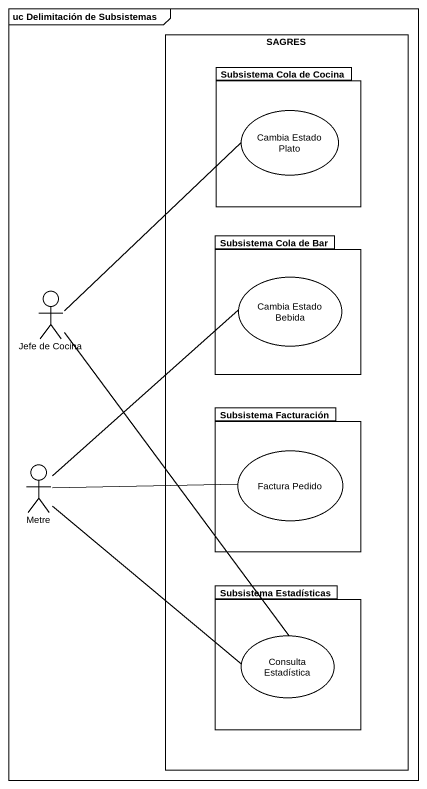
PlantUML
@startuml
mainframe uc Delimitación de Subsistemas
rectangle SAGRES {
  package "Subsistema Cola de Cocina" as Subsistema_Cola_de_Cocina {
    usecase "Cambia Estado Plato" as Cambia_Estado_Plato
  }
  package "Subsistema Cola de Bar" as Subsistema_Cola_de_Bar {
    usecase "Cambia Estado Bebida" as Cambia_Estado_Bebida
  }
  package "Subsistema Facturación" as Subsistema_Facturación {
    usecase "Factura Pedido" as Factura_Pedido
  }
  package "Subsistema Estadísticas" as Subsistema_Estadísticas {
    usecase "Consulta Estadística" as Consulta_Estadística
  }
}
actor "Jefe de Cocina" as Jefe_de_Cocina
actor Metre
Jefe_de_Cocina -up- Cambia_Estado_Plato
Jefe_de_Cocina -- Consulta_Estadística
Metre -up- Cambia_Estado_Bebida
Metre -right- Factura_Pedido
Metre -- Consulta_Estadística
@enduml
